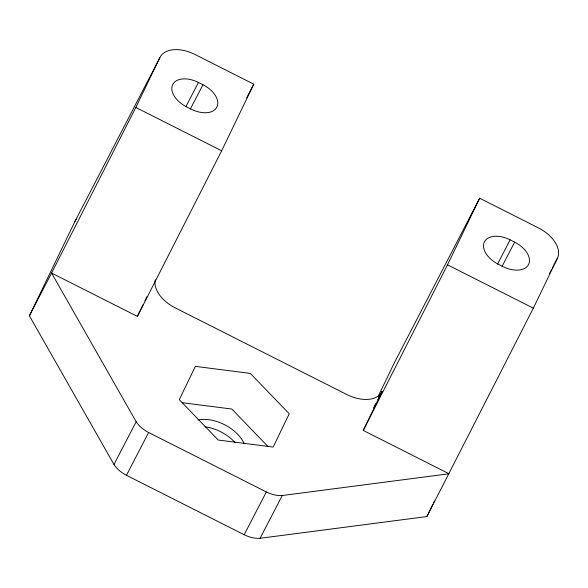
<?xml version="1.0" encoding="UTF-8"?>
<svg xmlns="http://www.w3.org/2000/svg" width="588" height="588" viewBox="0 0 588 588"><rect width="100%" height="100%" fill="white"/><g stroke="black" fill="none" stroke-linecap="round" stroke-linejoin="round"><path stroke-width="0.88" d="M29.4 315.829L74.933 221.463L159.929 57.484A30.363 18.485 27.4 0 1 195.069 54.522L253.788 84.172L221.654 150.785L137.401 316.388L51.575 273.053L29.4 315.829L113.991 464.498A22.498 13.7 27.4 0 0 126.449 475.288L244.16 534.727A22.498 13.7 27.4 0 0 260.102 538.277L426.917 516.551L533.338 308.171L557.446 258.213A30.363 18.485 27.4 0 0 538.373 227.872L479.654 198.222L394.658 362.193L378.04 396.635M155.335 279.822A30.363 18.485 27.4 0 0 175.217 307.869L346.869 394.548A30.363 18.485 27.4 0 0 382.009 391.579L363.259 430.438L449.085 473.774L282.277 495.508A22.498 13.7 27.4 0 1 266.335 491.95L148.624 432.511A22.498 13.7 27.4 0 1 136.166 421.728L51.575 273.053L135.821 107.442L159.929 57.484M137.401 316.388L142.958 304.878M144.942 300.762L146.927 296.653M363.259 430.438L447.512 264.828L479.654 198.222M426.917 516.551L432.856 504.239M433.643 502.6L434.436 500.961M185.815 106.81L198.443 82.46L202.956 84.738A22.27 13.553 27.4 0 1 216.943 106.987A22.27 13.553 27.4 0 1 191.174 109.162L186.653 106.884A22.27 13.553 27.4 0 1 172.674 84.635A22.27 13.553 27.4 0 1 198.443 82.46M190.336 109.089L202.956 84.738M246.637 97.968L253.788 84.172M113.991 464.498L136.166 421.728M126.449 475.288L148.624 432.511M244.16 534.727L266.335 491.95M260.102 538.277L282.277 495.508M373.645 407.719L375.732 403.684M377.827 399.649L382.009 391.579M497.507 264.196L510.127 239.838L514.647 242.124A22.27 13.553 27.4 0 1 528.627 264.372A22.27 13.553 27.4 0 1 502.865 266.548L498.345 264.262A22.27 13.553 27.4 0 1 484.358 242.013A22.27 13.553 27.4 0 1 510.127 239.838M502.02 266.474L514.647 242.124M549.449 273.633L551.551 269.576M552.397 267.952L557.446 258.213M182.28 402.699L231.856 409.057L268.253 446.814M135.821 107.442L221.654 150.785M447.512 264.828L533.338 308.171M198.068 419.972A32.391 19.72 27.4 0 1 244.277 443.889M205.058 426.815A32.391 19.72 27.4 0 1 235.126 442.668M74.933 221.463A30.363 18.485 27.4 0 1 76.741 218.773M195.348 366.361L179.281 399.671L218.192 440.022L273.17 447.078L289.237 413.768L250.334 373.417L195.348 366.361"/></g></svg>
